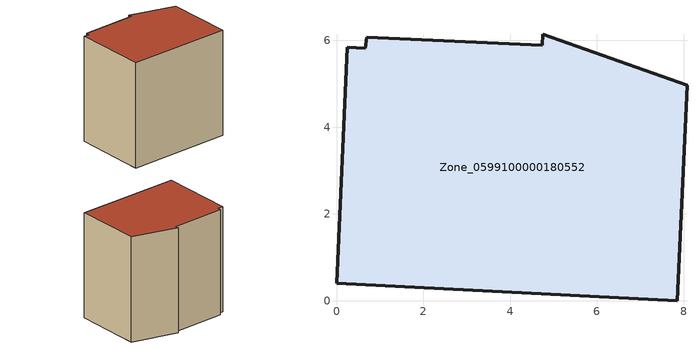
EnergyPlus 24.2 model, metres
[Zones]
Zone_0599100000180552
 floor ground (C_G): 8.08,4.96 7.86,0 0,0.4 0.24,5.84 0.66,5.82 0.7,6.07 4.75,5.89 4.76,6.14 z1.48
 wall outside (C_F): 8.08,4.96 4.76,6.14 4.75,5.89 0.7,6.07 0.66,5.82 0.24,5.84 0,0.4 7.86,0 8.08,4.96 z1.48:9.54
 roof outside (C_R): 7.86,0 8.08,4.96 4.76,6.14 4.75,5.89 0.7,6.07 0.66,5.82 0.24,5.84 0,0.4 z9.54
[BUILDING]
Pand.0599100000180552: North Axis=0; Terrain=City; Loads Convergence Tolerance Value=0.04; Temperature Convergence Tolerance Value=0.4; Solar Distribution=FullExterior; Maximum Number of Warmup Days=25; Minimum Number of Warmup Days=1
[Site:Location]
Rotterdam.The.Hague.AP_ZH_NLD Design_Conditions: Latitude=51.96; Longitude=4.45; Time Zone=1; Elevation=-4.5
[SITE:GROUNDTEMPERATURE:BUILDINGSURFACE]
18, 18, 18, 18, 18, 18, 18, 18, 18, 18, 18, 18
[MATERIAL] Thermal Absorptance=0.9; Solar Absorptance=0.7; Visible Absorptance=0.7
Name | Roughness | Thickness | Conductivity | Density | Specific Heat
G.TC.1946-1964 | MediumSmooth | 0.15 | 1 | 540 | 1210
F.TC.1946-1964 | Rough | 0.3 | 0.857143 | 1920 | 840
R.TC.1946-1964 | MediumRough | 0.2 | 0.235294 | 1500 | 1000
[CONSTRUCTION]
C_G: G.TC.1946-1964
C_F: F.TC.1946-1964
C_R: R.TC.1946-1964
[ZONE]
Zone_0599100000180552: Type=1; Multiplier=1; Ceiling Height=Autocalculate; Volume=Autocalculate; Floor Area=autocalculate; Part of Total Floor Area=Yes
[ZONEINFILTRATION:DESIGNFLOWRATE]
Infil_Zone_0599100000180552: Zone or ZoneList or Space or SpaceList=Zone_0599100000180552; Schedule=AlwaysOn; Design Flow Rate Calculation Method=Flow/Area; Flow Rate per Floor Area=0.003; Constant Term Coefficient=1; Temperature Term Coefficient=0; Velocity Term Coefficient=0; Velocity Squared Term Coefficient=0
[HVACTEMPLATE:ZONE:IDEALLOADSAIRSYSTEM]
Zone_0599100000180552: Maximum Heating Supply Air Temperature=50; Minimum Cooling Supply Air Temperature=13; Maximum Heating Supply Air Humidity Ratio=0.0156; Minimum Cooling Supply Air Humidity Ratio=0.0077; Heating Limit=NoLimit; Cooling Limit=NoLimit; Dehumidification Control Type=ConstantSensibleHeatRatio; Cooling Sensible Heat Ratio=0.7; Dehumidification Setpoint=60; Humidification Control Type=None; Humidification Setpoint=30; Outdoor Air Method=None; Outdoor Air Flow Rate per Person=0.00944; Outdoor Air Flow Rate per Zone Floor Area=0; Outdoor Air Flow Rate per Zone=0; Demand Controlled Ventilation Type=None; Outdoor Air Economizer Type=NoEconomizer; Heat Recovery Type=None; Sensible Heat Recovery Effectiveness=0.7; Latent Heat Recovery Effectiveness=0.65
[ZONECONTROL:THERMOSTAT]
ThermostatControl_Zone_0599100000180552: Zone or ZoneList=Zone_0599100000180552; Control Type Schedule=DualSetpointControlType; Control 1=Thermostat_Zone_0599100000180552; Temperature Difference Between Cutout And Setpoint=0
[THERMOSTATSETPOINT:DUALSETPOINT]
Thermostat_Zone_0599100000180552: Heating Setpoint Temperature Schedule=HeatingSetpoint_Zone_0599100000180552; Cooling Setpoint Temperature Schedule=CoolingSetpoint_Zone_0599100000180552
[SCHEDULE:COMPACT]
HeatingSetpoint_Zone_0599100000180552: Through: 12/31, For: AllDays, Until: 24:00, 21
CoolingSetpoint_Zone_0599100000180552: Through: 12/31, For: AllDays, Until: 24:00, 24
DualSetpointControlType: Through: 12/31, For: AllDays, Until: 24:00, 4
AlwaysOn: Through: 12/31, For: AllDays, Until: 24:00, 1
